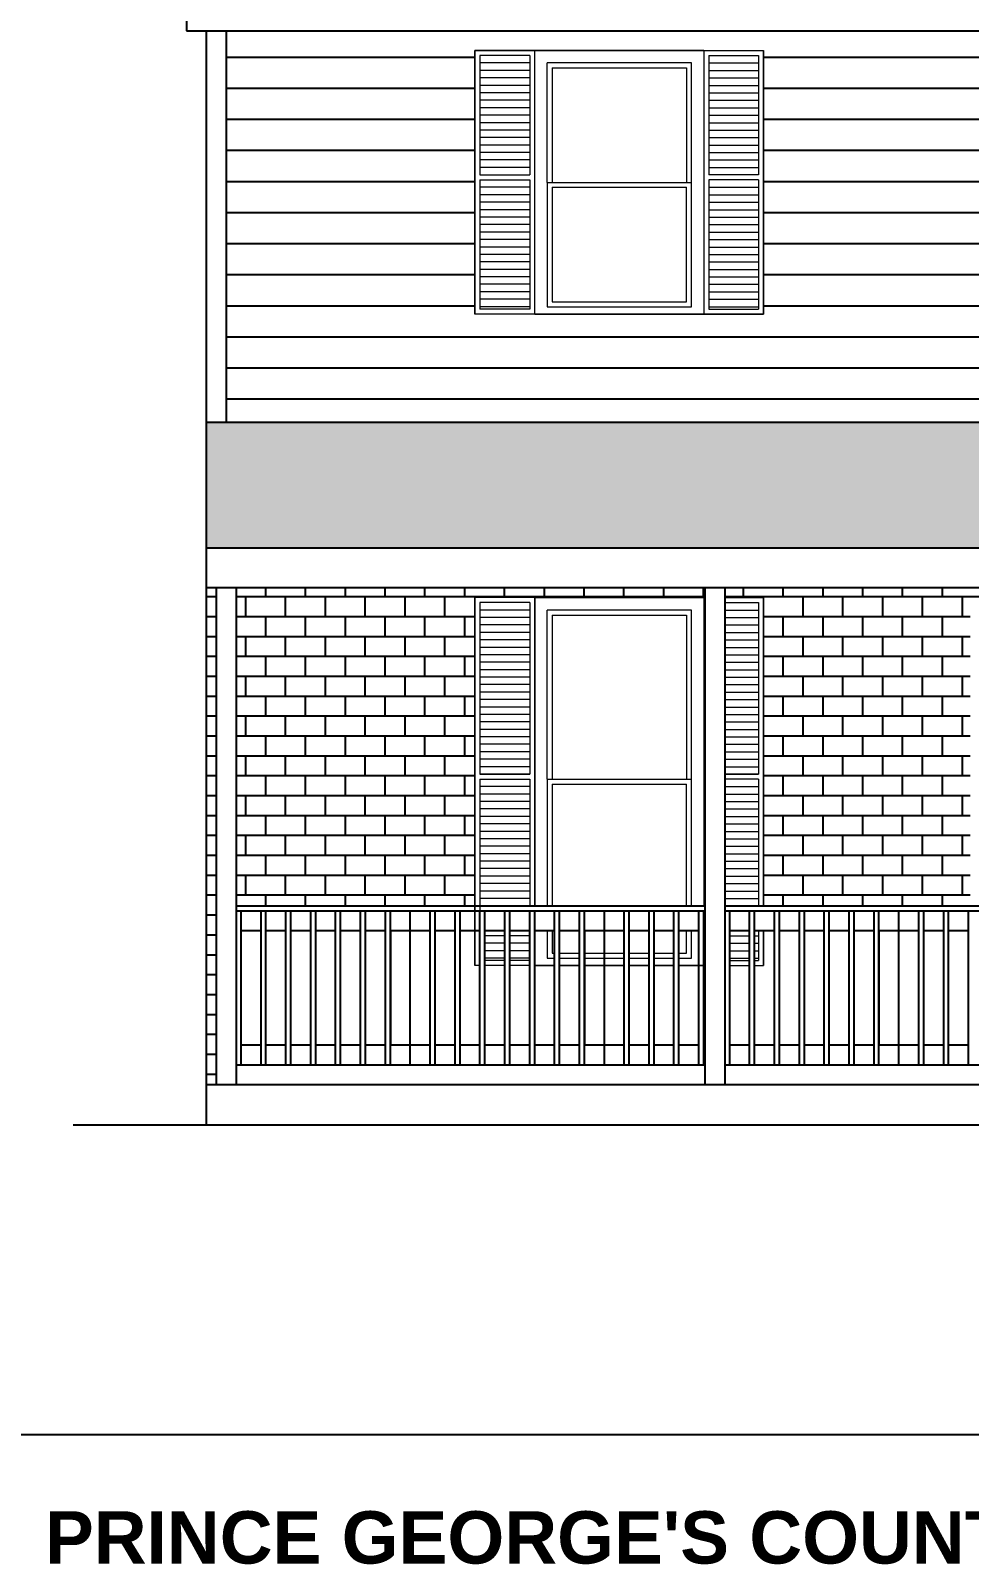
# Model space of a CAD drawing. Header units: inches. Extents: x 26998 to 46838, y -509 to 4343.
# Drawn here: x 29568.8 to 29738.6, y 3833.4 to 4111 of the extents above; entities that cross this region are included whole.
import ezdxf

# ---------------------------------------------------------------- set-up
doc = ezdxf.new("R2010")
doc.units = ezdxf.units.IN
doc.header["$LTSCALE"] = 0.5
doc.header["$MEASUREMENT"] = 0
doc.linetypes.add('DASHED', pattern=[0.75, 0.5, -0.25])
doc.layers.add('A-Glaz', color=51, linetype='Continuous', lineweight=25)
doc.layers.add('BUILT-INS', color=13, linetype='Continuous')
doc.layers.add('Title Block', color=7, linetype='Continuous')
doc.styles.add('PDF Arial Bold', font='arialbd.ttf', dxfattribs={"height": 8})

msp = doc.modelspace()

# ---------------------------------------------------------------- hatches: boundary and pattern name
h = msp.add_hatch()
h.set_pattern_fill('AR-RSHKE', color=15, scale=0.54)
h.set_pattern_definition([(0, (18913.153, 2918.644), (13.77, 6.48), [3.24, -2.7, 3.78, -1.62, 4.86, -2.16]), (0, (18916.393, 2918.914), (13.77, 6.48), [2.7, -10.26, 2.16, -3.24]), (0, (18922.873, 2918.239), (13.77, 6.48), [1.62, -16.74]), (90, (18913.153, 2918.6437), (-4.59, 6.48), [6.21, -19.71]), (90, (18916.393, 2918.6437), (-4.59, 6.48), [6.075, -19.845]), (90, (18919.093, 2918.6437), (-4.59, 6.48), [5.67, -20.25]), (90, (18922.873, 2918.2387), (-4.59, 6.48), [6.21, -19.71]), (90, (18924.493, 2918.2387), (-4.59, 6.48), [6.21, -19.71]), (90, (18929.353, 2918.6437), (-4.59, 6.48), [5.94, -19.98])])
h.paths.add_polyline_path([(29869.1163187, 4040.1422135), (29600.5563187, 4040.1422135), (29600.5563187, 4017.3657314), (29823.5633545, 4017.3657314)])
h.paths.add_polyline_path([(29961.2763187, 4040.1422135), (29869.1163187, 4040.1422135), (29914.6692829, 4017.3657314), (29961.2763187, 4017.3657314), (29961.2763187, 4029.0059934)])
at = {"layer": 'BUILT-INS'}
h = msp.add_hatch(dxfattribs=at)
h.set_pattern_fill('AR-B816', color=256, scale=0.45, style=0)
h.set_pattern_definition([(0, (21576.11, 3374.9438), (0, 3.6), []), (90, (21576.11, 3374.9438), (-3.6, 3.6), [3.6, -3.6])])
h.paths.add_polyline_path([(29955.8763187, 4010.1657314), (29871.0963187, 4010.1657314), (29871.0963187, 4008.3657314), (29894.6763187, 4008.3657314), (29894.6763187, 3952.5657314), (29955.8763187, 3952.5657314)])
h.paths.add_polyline_path([(29843.5563187, 4008.3657314), (29860.4763187, 4008.3657314), (29860.4763187, 3952.5657314), (29862.2763187, 3952.5657314), (29862.2763187, 4008.3657314), (29867.4963187, 4008.3657314), (29867.4963187, 4010.1657314), (29782.7163187, 4010.1657314), (29782.7163187, 4008.3657314), (29790.9063187, 4008.3657314), (29790.9063187, 3952.5657314), (29843.5563187, 3952.5657314)])
h.paths.add_polyline_path([(29738.7063187, 4008.3657314), (29749.5063187, 4008.3657314), (29779.1163187, 4008.3657314), (29779.1163187, 4010.1657314), (29694.3363187, 4010.1657314), (29694.3363187, 4008.3657314), (29701.3563187, 4008.3657314), (29701.3563187, 3952.5657314), (29738.7063187, 3952.5657314)])
h.paths.add_polyline_path([(29649.1563187, 4008.3657314), (29659.9563187, 4008.3657314), (29690.5563187, 4008.3657314), (29690.7363187, 4008.3657314), (29690.7363187, 4010.1657314), (29605.9563187, 4010.1657314), (29605.9563187, 3952.5657314), (29649.1563187, 3952.5657314)])
h.paths.add_polyline_path([(29602.3563187, 4010.1657314), (29600.5563187, 4010.1657314), (29600.5563187, 3920.1657314), (29602.3563187, 3920.1657314)])
at = {"layer": 'Title Block', "linetype": 'DASHED'}
h = msp.add_hatch(dxfattribs=at)
h.set_pattern_fill('ANSI31', color=253, scale=45, angle=135)
h.set_pattern_definition([(180, (21576.11, 3374.944), (-4e-16, -5.625), [])])
h.paths.add_polyline_path([(29961.2763187, 4110.9657314), (29945.0763187, 4110.9657314), (29604.1563187, 4110.9657314), (29604.1563187, 4040.1422135), (29961.2763187, 4040.1422135)])
h.paths.add_polyline_path([(29649.1563187, 4107.3657314), (29701.3563187, 4107.3657314), (29701.3563187, 4059.6657314), (29649.1563187, 4059.6657314)], flags=16)
h.paths.add_polyline_path([(29649.1563187, 4107.3657314), (29659.9563187, 4107.3657314), (29690.5563187, 4107.3657314), (29701.3563187, 4107.3657314), (29701.3563187, 4059.6657314), (29690.5563187, 4059.6657314), (29659.9563187, 4059.6657314), (29649.1563187, 4059.6657314)], flags=0)
h.paths.add_polyline_path([(29659.9563187, 4059.6657314), (29659.9563187, 4107.3657314), (29690.5563187, 4107.3657314), (29690.5563187, 4059.6657314)], flags=0)
h.paths.add_polyline_path([(29650.0563187, 4083.9657314), (29659.0563187, 4083.9657314), (29659.0563187, 4060.5657314), (29650.0563187, 4060.5657314)], flags=0)
h.paths.add_polyline_path([(29662.2063187, 4083.5157314), (29662.2063187, 4105.1157314), (29688.3063187, 4105.1157314), (29688.3063187, 4083.5157314), (29688.3063187, 4061.0157314), (29662.2063187, 4061.0157314)], flags=0)
h.paths.add_polyline_path([(29650.0563187, 4084.8657314), (29650.0563187, 4106.4657314), (29659.0563187, 4106.4657314), (29659.0563187, 4084.8657314)], flags=0)
h.paths.add_polyline_path([(29663.1063187, 4061.9157314), (29663.1063187, 4082.6157314), (29687.4063187, 4082.6157314), (29687.4063187, 4061.9157314)], flags=0)
h.paths.add_polyline_path([(29663.1063187, 4083.5157314), (29663.1063187, 4104.2157314), (29687.4063187, 4104.2157314), (29687.4063187, 4083.5157314)], flags=0)
h.paths.add_polyline_path([(29691.4563187, 4083.9657314), (29700.4563187, 4083.9657314), (29700.4563187, 4060.5657314), (29691.4563187, 4060.5657314)], flags=0)
h.paths.add_polyline_path([(29691.4563187, 4084.8657314), (29691.4563187, 4106.4657314), (29700.4563187, 4106.4657314), (29700.4563187, 4084.8657314)], flags=0)
h.paths.add_polyline_path([(29758.9563187, 4107.3657314), (29811.1563187, 4107.3657314), (29811.1563187, 4059.6657314), (29758.9563187, 4059.6657314)], flags=0)
h.paths.add_polyline_path([(29758.9563187, 4107.3657314), (29769.7563187, 4107.3657314), (29800.3563187, 4107.3657314), (29811.1563187, 4107.3657314), (29811.1563187, 4059.6657314), (29800.3563187, 4059.6657314), (29769.7563187, 4059.6657314), (29758.9563187, 4059.6657314)], flags=16)
h.paths.add_polyline_path([(29769.7563187, 4059.6657314), (29769.7563187, 4107.3657314), (29800.3563187, 4107.3657314), (29800.3563187, 4059.6657314)], flags=0)
h.paths.add_polyline_path([(29759.8563187, 4083.9657314), (29768.8563187, 4083.9657314), (29768.8563187, 4060.5657314), (29759.8563187, 4060.5657314)], flags=0)
h.paths.add_polyline_path([(29759.8563187, 4084.8657314), (29759.8563187, 4106.4657314), (29768.8563187, 4106.4657314), (29768.8563187, 4084.8657314)], flags=0)
h.paths.add_polyline_path([(29772.0063187, 4083.5157314), (29772.0063187, 4105.1157314), (29798.1063187, 4105.1157314), (29798.1063187, 4083.5157314), (29798.1063187, 4061.0157314), (29772.0063187, 4061.0157314)], flags=0)
h.paths.add_polyline_path([(29772.9063187, 4061.9157314), (29772.9063187, 4082.6157314), (29797.2063187, 4082.6157314), (29797.2063187, 4061.9157314)], flags=0)
h.paths.add_polyline_path([(29772.9063187, 4083.5157314), (29772.9063187, 4104.2157314), (29797.2063187, 4104.2157314), (29797.2063187, 4083.5157314)], flags=0)
h.paths.add_polyline_path([(29801.2563187, 4083.9657314), (29810.2563187, 4083.9657314), (29810.2563187, 4060.5657314), (29801.2563187, 4060.5657314)], flags=0)
h.paths.add_polyline_path([(29801.2563187, 4084.8657314), (29801.2563187, 4106.4657314), (29810.2563187, 4106.4657314), (29810.2563187, 4084.8657314)], flags=0)
h.paths.add_polyline_path([(29868.7563187, 4107.3657314), (29920.9563187, 4107.3657314), (29920.9563187, 4059.6657314), (29868.7563187, 4059.6657314)], flags=16)
h.paths.add_polyline_path([(29868.7563187, 4107.3657314), (29879.5563187, 4107.3657314), (29910.1563187, 4107.3657314), (29920.9563187, 4107.3657314), (29920.9563187, 4059.6657314), (29910.1563187, 4059.6657314), (29879.5563187, 4059.6657314), (29868.7563187, 4059.6657314)], flags=0)
h.paths.add_polyline_path([(29879.5563187, 4059.6657314), (29879.5563187, 4107.3657314), (29910.1563187, 4107.3657314), (29910.1563187, 4059.6657314)], flags=0)
h.paths.add_polyline_path([(29869.6563187, 4083.9657314), (29878.6563187, 4083.9657314), (29878.6563187, 4060.5657314), (29869.6563187, 4060.5657314)], flags=0)
h.paths.add_polyline_path([(29869.6563187, 4084.8657314), (29869.6563187, 4106.4657314), (29878.6563187, 4106.4657314), (29878.6563187, 4084.8657314)], flags=0)
h.paths.add_polyline_path([(29881.8063187, 4083.5157314), (29881.8063187, 4105.1157314), (29907.9063187, 4105.1157314), (29907.9063187, 4083.5157314), (29907.9063187, 4061.0157314), (29881.8063187, 4061.0157314)], flags=0)
h.paths.add_polyline_path([(29882.7063187, 4061.9157314), (29882.7063187, 4082.6157314), (29907.0063187, 4082.6157314), (29907.0063187, 4061.9157314)], flags=0)
h.paths.add_polyline_path([(29882.7063187, 4083.5157314), (29882.7063187, 4104.2157314), (29907.0063187, 4104.2157314), (29907.0063187, 4083.5157314)], flags=0)
h.paths.add_polyline_path([(29911.0563187, 4083.9657314), (29920.0563187, 4083.9657314), (29920.0563187, 4060.5657314), (29911.0563187, 4060.5657314)], flags=0)
h.paths.add_polyline_path([(29911.0563187, 4084.8657314), (29911.0563187, 4106.4657314), (29920.0563187, 4106.4657314), (29920.0563187, 4084.8657314)], flags=0)

# ---------------------------------------------------------------- linework, layer by layer
for p, q in [((29596.9563187, 4182.9657314), (29596.9563187, 4110.9657314)), ((29596.9563187, 4110.9657314), (29961.2763187, 4110.9657314)), ((29600.5563187, 4110.9657314), (29600.5563187, 3912.9657314)), ((29604.1563187, 4110.9657314), (29604.1563187, 4040.1422135)), ((29600.5563187, 4040.1422135), (29961.2763187, 4040.1422135)), ((29600.5563187, 4017.3657314), (29823.5633545, 4017.3657314)), ((29600.5563187, 4010.1657314), (30188.0763187, 4010.1657314)), ((29602.3563187, 4010.1657314), (29602.3563187, 3920.1657314)), ((29605.9563187, 4010.1657314), (29605.9563187, 3920.1657314)), ((29690.7363187, 4010.1657314), (29690.7363187, 3920.1657314)), ((29694.3363187, 4010.1657314), (29694.3363187, 3920.1657314)), ((29605.9563187, 3952.5657314), (29690.7363187, 3952.5657314)), ((29694.3363187, 3952.5657314), (29779.1163187, 3952.5657314)), ((29605.9563187, 3951.6657314), (29690.7363187, 3951.6657314)), ((29606.8563187, 3923.7657314), (29606.8563187, 3951.6657314)), ((29610.4563187, 3923.7657314), (29610.4563187, 3951.6657314)), ((29611.3563187, 3923.7657314), (29611.3563187, 3951.6657314)), ((29614.9563187, 3923.7657314), (29614.9563187, 3951.6657314)), ((29615.8563187, 3923.7657314), (29615.8563187, 3951.6657314)), ((29619.4563187, 3923.7657314), (29619.4563187, 3951.6657314)), ((29620.3563187, 3923.7657314), (29620.3563187, 3951.6657314)), ((29623.9563187, 3923.7657314), (29623.9563187, 3951.6657314)), ((29624.8563187, 3923.7657314), (29624.8563187, 3951.6657314)), ((29628.4563187, 3923.7657314), (29628.4563187, 3951.6657314)), ((29629.3563187, 3923.7657314), (29629.3563187, 3951.6657314)), ((29632.9563187, 3923.7657314), (29632.9563187, 3951.6657314)), ((29633.8563187, 3923.7657314), (29633.8563187, 3951.6657314)), ((29637.4563187, 3923.7657314), (29637.4563187, 3951.6657314)), ((29641.0563187, 3923.7657314), (29641.0563187, 3951.6657314)), ((29641.9563187, 3923.7657314), (29641.9563187, 3951.6657314)), ((29645.5563187, 3923.7657314), (29645.5563187, 3951.6657314)), ((29646.4563187, 3923.7657314), (29646.4563187, 3951.6657314)), ((29650.0563187, 3923.7657314), (29650.0563187, 3951.6657314)), ((29650.9563187, 3923.7657314), (29650.9563187, 3951.6657314)), ((29654.5563187, 3923.7657314), (29654.5563187, 3951.6657314)), ((29655.4563187, 3923.7657314), (29655.4563187, 3951.6657314)), ((29659.0563187, 3923.7657314), (29659.0563187, 3951.6657314)), ((29659.9563187, 3923.7657314), (29659.9563187, 3951.6657314)), ((29663.5563187, 3923.7657314), (29663.5563187, 3951.6657314)), ((29664.4563187, 3923.7657314), (29664.4563187, 3951.6657314)), ((29668.0563187, 3923.7657314), (29668.0563187, 3951.6657314)), ((29668.9563187, 3923.7657314), (29668.9563187, 3951.6657314)), ((29672.5563187, 3923.7657314), (29672.5563187, 3951.6657314)), ((29676.1563187, 3923.7657314), (29676.1563187, 3951.6657314)), ((29677.0563187, 3923.7657314), (29677.0563187, 3951.6657314)), ((29680.6563187, 3923.7657314), (29680.6563187, 3951.6657314)), ((29681.5563187, 3923.7657314), (29681.5563187, 3951.6657314)), ((29685.1563187, 3923.7657314), (29685.1563187, 3951.6657314)), ((29686.0563187, 3923.7657314), (29686.0563187, 3951.6657314)), ((29689.6563187, 3923.7657314), (29689.6563187, 3951.6657314)), ((29690.5563187, 3923.7657314), (29690.5563187, 3951.6657314)), ((29694.3363187, 3951.6657314), (29779.1163187, 3951.6657314)), ((29695.2363187, 3923.7657314), (29695.2363187, 3951.6657314)), ((29698.8363187, 3923.7657314), (29698.8363187, 3951.6657314)), ((29699.7363187, 3923.7657314), (29699.7363187, 3951.6657314)), ((29703.3363187, 3923.7657314), (29703.3363187, 3951.6657314)), ((29704.2363187, 3923.7657314), (29704.2363187, 3951.6657314)), ((29707.8363187, 3923.7657314), (29707.8363187, 3951.6657314)), ((29708.7363187, 3923.7657314), (29708.7363187, 3951.6657314)), ((29712.3363187, 3923.7657314), (29712.3363187, 3951.6657314)), ((29713.2363187, 3923.7657314), (29713.2363187, 3951.6657314)), ((29716.8363187, 3923.7657314), (29716.8363187, 3951.6657314)), ((29717.7363187, 3923.7657314), (29717.7363187, 3951.6657314)), ((29721.3363187, 3923.7657314), (29721.3363187, 3951.6657314)), ((29722.2363187, 3923.7657314), (29722.2363187, 3951.6657314)), ((29725.8363187, 3923.7657314), (29725.8363187, 3951.6657314)), ((29729.4363187, 3923.7657314), (29729.4363187, 3951.6657314)), ((29730.3363187, 3923.7657314), (29730.3363187, 3951.6657314)), ((29733.9363187, 3923.7657314), (29733.9363187, 3951.6657314)), ((29734.8363187, 3923.7657314), (29734.8363187, 3951.6657314)), ((29738.4363187, 3923.7657314), (29738.4363187, 3951.6657314)), ((29610.4563187, 3948.0657314), (29606.8563187, 3948.0657314)), ((29614.9563187, 3948.0657314), (29611.3563187, 3948.0657314)), ((29619.4563187, 3948.0657314), (29615.8563187, 3948.0657314)), ((29623.9563187, 3948.0657314), (29620.3563187, 3948.0657314)), ((29628.4563187, 3948.0657314), (29624.8563187, 3948.0657314)), ((29632.9563187, 3948.0657314), (29629.3563187, 3948.0657314)), ((29637.4563187, 3948.0657314), (29633.8563187, 3948.0657314)), ((29641.0563187, 3948.0657314), (29637.4563187, 3948.0657314)), ((29645.5563187, 3948.0657314), (29641.9563187, 3948.0657314)), ((29650.0563187, 3948.0657314), (29646.4563187, 3948.0657314)), ((29654.5563187, 3948.0657314), (29650.9563187, 3948.0657314)), ((29659.0563187, 3948.0657314), (29655.4563187, 3948.0657314)), ((29663.5563187, 3948.0657314), (29659.9563187, 3948.0657314)), ((29668.0563187, 3948.0657314), (29664.4563187, 3948.0657314)), ((29672.5563187, 3948.0657314), (29668.9563187, 3948.0657314)), ((29676.1563187, 3948.0657314), (29672.5563187, 3948.0657314)), ((29680.6563187, 3948.0657314), (29677.0563187, 3948.0657314)), ((29685.1563187, 3948.0657314), (29681.5563187, 3948.0657314)), ((29689.6563187, 3948.0657314), (29686.0563187, 3948.0657314)), ((29698.8363187, 3948.0657314), (29695.2363187, 3948.0657314)), ((29703.3363187, 3948.0657314), (29699.7363187, 3948.0657314)), ((29707.8363187, 3948.0657314), (29704.2363187, 3948.0657314)), ((29712.3363187, 3948.0657314), (29708.7363187, 3948.0657314)), ((29716.8363187, 3948.0657314), (29713.2363187, 3948.0657314)), ((29721.3363187, 3948.0657314), (29717.7363187, 3948.0657314)), ((29725.8363187, 3948.0657314), (29722.2363187, 3948.0657314)), ((29729.4363187, 3948.0657314), (29725.8363187, 3948.0657314)), ((29733.9363187, 3948.0657314), (29730.3363187, 3948.0657314)), ((29738.4363187, 3948.0657314), (29734.8363187, 3948.0657314)), ((29610.4563187, 3927.3657314), (29606.8563187, 3927.3657314)), ((29614.9563187, 3927.3657314), (29611.3563187, 3927.3657314)), ((29619.4563187, 3927.3657314), (29615.8563187, 3927.3657314)), ((29623.9563187, 3927.3657314), (29620.3563187, 3927.3657314)), ((29628.4563187, 3927.3657314), (29624.8563187, 3927.3657314)), ((29632.9563187, 3927.3657314), (29629.3563187, 3927.3657314)), ((29637.4563187, 3927.3657314), (29633.8563187, 3927.3657314)), ((29641.0563187, 3927.3657314), (29637.4563187, 3927.3657314)), ((29645.5563187, 3927.3657314), (29641.9563187, 3927.3657314)), ((29650.0563187, 3927.3657314), (29646.4563187, 3927.3657314)), ((29654.5563187, 3927.3657314), (29650.9563187, 3927.3657314)), ((29659.0563187, 3927.3657314), (29655.4563187, 3927.3657314)), ((29663.5563187, 3927.3657314), (29659.9563187, 3927.3657314)), ((29668.0563187, 3927.3657314), (29664.4563187, 3927.3657314)), ((29672.5563187, 3927.3657314), (29668.9563187, 3927.3657314)), ((29676.1563187, 3927.3657314), (29672.5563187, 3927.3657314)), ((29680.6563187, 3927.3657314), (29677.0563187, 3927.3657314)), ((29685.1563187, 3927.3657314), (29681.5563187, 3927.3657314)), ((29689.6563187, 3927.3657314), (29686.0563187, 3927.3657314)), ((29698.8363187, 3927.3657314), (29695.2363187, 3927.3657314)), ((29703.3363187, 3927.3657314), (29699.7363187, 3927.3657314)), ((29707.8363187, 3927.3657314), (29704.2363187, 3927.3657314)), ((29712.3363187, 3927.3657314), (29708.7363187, 3927.3657314)), ((29716.8363187, 3927.3657314), (29713.2363187, 3927.3657314)), ((29721.3363187, 3927.3657314), (29717.7363187, 3927.3657314)), ((29725.8363187, 3927.3657314), (29722.2363187, 3927.3657314)), ((29729.4363187, 3927.3657314), (29725.8363187, 3927.3657314)), ((29733.9363187, 3927.3657314), (29730.3363187, 3927.3657314)), ((29738.4363187, 3927.3657314), (29734.8363187, 3927.3657314)), ((29690.7363187, 3923.7657314), (29605.9563187, 3923.7657314)), ((29779.1163187, 3923.7657314), (29694.3363187, 3923.7657314)), ((29961.2763187, 3920.1657314), (29600.5563187, 3920.1657314)), ((29576.460097, 3912.9657314), (30212.0347655, 3912.9657314))]:
    msp.add_line(p, q)
at = {"layer": 'A-Glaz', "lineweight": 9}
for p, q in [((29649.1563187, 4107.3657314), (29649.1563187, 4059.6657314)), ((29649.1563187, 4059.6657314), (29649.1563187, 4107.3657314)), ((29659.9563187, 4107.3657314), (29649.1563187, 4107.3657314)), ((29649.1563187, 4107.3657314), (29701.3563187, 4107.3657314)), ((29649.1563187, 4059.6657314), (29649.1563187, 4107.3657314)), ((29659.0563187, 4106.4657314), (29650.0563187, 4106.4657314)), ((29650.0563187, 4106.4657314), (29650.0563187, 4084.8657314)), ((29659.0563187, 4105.1157314), (29650.0563187, 4105.1157314)), ((29659.0563187, 4106.4657314), (29659.0563187, 4084.8657314)), ((29690.5563187, 4107.3657314), (29659.9563187, 4107.3657314)), ((29659.9563187, 4107.3657314), (29690.5563187, 4107.3657314)), ((29659.9563187, 4107.3657314), (29690.5563187, 4107.3657314)), ((29659.9563187, 4059.6657314), (29659.9563187, 4107.3657314)), ((29688.3063187, 4105.1157314), (29662.2063187, 4105.1157314)), ((29662.2063187, 4083.5157314), (29662.2063187, 4105.1157314)), ((29688.3063187, 4083.5157314), (29688.3063187, 4105.1157314)), ((29690.5563187, 4107.3657314), (29690.5563187, 4059.6657314)), ((29690.5563187, 4107.3657314), (29701.3563187, 4107.3657314)), ((29691.4563187, 4106.4657314), (29691.4563187, 4084.8657314)), ((29691.4563187, 4106.4657314), (29700.4563187, 4106.4657314)), ((29691.4563187, 4105.1157314), (29700.4563187, 4105.1157314)), ((29700.4563187, 4106.4657314), (29700.4563187, 4084.8657314)), ((29701.3563187, 4107.3657314), (29701.3563187, 4059.6657314)), ((29701.3563187, 4059.6657314), (29701.3563187, 4107.3657314)), ((29701.3563187, 4107.3657314), (29701.3563187, 4059.6657314)), ((29659.0563187, 4103.7657314), (29650.0563187, 4103.7657314)), ((29659.0563187, 4102.4157314), (29650.0563187, 4102.4157314)), ((29663.1063187, 4104.2157314), (29663.1063187, 4083.5157314)), ((29663.1063187, 4104.2157314), (29687.4063187, 4104.2157314)), ((29687.4063187, 4104.2157314), (29687.4063187, 4083.5157314)), ((29691.4563187, 4103.7657314), (29700.4563187, 4103.7657314)), ((29691.4563187, 4102.4157314), (29700.4563187, 4102.4157314)), ((29659.0563187, 4101.0657314), (29650.0563187, 4101.0657314)), ((29659.0563187, 4099.7157314), (29650.0563187, 4099.7157314)), ((29691.4563187, 4101.0657314), (29700.4563187, 4101.0657314)), ((29691.4563187, 4099.7157314), (29700.4563187, 4099.7157314)), ((29659.0563187, 4098.3657314), (29650.0563187, 4098.3657314)), ((29659.0563187, 4097.0157314), (29650.0563187, 4097.0157314)), ((29691.4563187, 4098.3657314), (29700.4563187, 4098.3657314)), ((29691.4563187, 4097.0157314), (29700.4563187, 4097.0157314)), ((29659.0563187, 4095.6657314), (29650.0563187, 4095.6657314)), ((29659.0563187, 4094.3157314), (29650.0563187, 4094.3157314)), ((29691.4563187, 4095.6657314), (29700.4563187, 4095.6657314)), ((29691.4563187, 4094.3157314), (29700.4563187, 4094.3157314)), ((29659.0563187, 4092.9657314), (29650.0563187, 4092.9657314)), ((29659.0563187, 4091.6157314), (29650.0563187, 4091.6157314)), ((29691.4563187, 4092.9657314), (29700.4563187, 4092.9657314)), ((29691.4563187, 4091.6157314), (29700.4563187, 4091.6157314)), ((29659.0563187, 4090.2657314), (29650.0563187, 4090.2657314)), ((29659.0563187, 4088.9157314), (29650.0563187, 4088.9157314)), ((29691.4563187, 4090.2657314), (29700.4563187, 4090.2657314)), ((29691.4563187, 4088.9157314), (29700.4563187, 4088.9157314)), ((29659.0563187, 4087.5657314), (29650.0563187, 4087.5657314)), ((29659.0563187, 4086.2157314), (29650.0563187, 4086.2157314)), ((29691.4563187, 4087.5657314), (29700.4563187, 4087.5657314)), ((29691.4563187, 4086.2157314), (29700.4563187, 4086.2157314)), ((29650.0563187, 4084.8657314), (29659.0563187, 4084.8657314)), ((29650.0563187, 4083.9657314), (29659.0563187, 4083.9657314)), ((29650.0563187, 4083.9657314), (29650.0563187, 4060.5657314)), ((29659.0563187, 4083.9657314), (29659.0563187, 4060.5657314)), ((29662.2063187, 4083.5157314), (29662.2063187, 4061.0157314)), ((29662.2063187, 4083.5157314), (29688.3063187, 4083.5157314)), ((29688.3063187, 4061.0157314), (29688.3063187, 4083.5157314)), ((29700.4563187, 4084.8657314), (29691.4563187, 4084.8657314)), ((29691.4563187, 4083.9657314), (29691.4563187, 4060.5657314)), ((29700.4563187, 4083.9657314), (29691.4563187, 4083.9657314)), ((29700.4563187, 4083.9657314), (29700.4563187, 4060.5657314)), ((29659.0563187, 4082.6157314), (29650.0563187, 4082.6157314)), ((29659.0563187, 4081.2657314), (29650.0563187, 4081.2657314)), ((29663.1063187, 4082.6157314), (29663.1063187, 4061.9157314)), ((29663.1063187, 4082.6157314), (29687.4063187, 4082.6157314)), ((29687.4063187, 4061.9157314), (29687.4063187, 4082.6157314)), ((29691.4563187, 4082.6157314), (29700.4563187, 4082.6157314)), ((29691.4563187, 4081.2657314), (29700.4563187, 4081.2657314)), ((29659.0563187, 4079.9157314), (29650.0563187, 4079.9157314)), ((29659.0563187, 4078.5657314), (29650.0563187, 4078.5657314)), ((29691.4563187, 4079.9157314), (29700.4563187, 4079.9157314)), ((29691.4563187, 4078.5657314), (29700.4563187, 4078.5657314)), ((29659.0563187, 4077.2157314), (29650.0563187, 4077.2157314)), ((29659.0563187, 4075.8657314), (29650.0563187, 4075.8657314)), ((29659.0563187, 4074.5157314), (29650.0563187, 4074.5157314)), ((29691.4563187, 4077.2157314), (29700.4563187, 4077.2157314)), ((29691.4563187, 4075.8657314), (29700.4563187, 4075.8657314)), ((29691.4563187, 4074.5157314), (29700.4563187, 4074.5157314)), ((29659.0563187, 4073.1657314), (29650.0563187, 4073.1657314)), ((29659.0563187, 4071.8157314), (29650.0563187, 4071.8157314)), ((29691.4563187, 4073.1657314), (29700.4563187, 4073.1657314)), ((29691.4563187, 4071.8157314), (29700.4563187, 4071.8157314)), ((29659.0563187, 4070.4657314), (29650.0563187, 4070.4657314)), ((29659.0563187, 4069.1157314), (29650.0563187, 4069.1157314)), ((29691.4563187, 4070.4657314), (29700.4563187, 4070.4657314)), ((29691.4563187, 4069.1157314), (29700.4563187, 4069.1157314)), ((29659.0563187, 4067.7657314), (29650.0563187, 4067.7657314)), ((29659.0563187, 4066.4157314), (29650.0563187, 4066.4157314)), ((29691.4563187, 4067.7657314), (29700.4563187, 4067.7657314)), ((29691.4563187, 4066.4157314), (29700.4563187, 4066.4157314)), ((29659.0563187, 4065.0657314), (29650.0563187, 4065.0657314)), ((29659.0563187, 4063.7157314), (29650.0563187, 4063.7157314)), ((29691.4563187, 4065.0657314), (29700.4563187, 4065.0657314)), ((29691.4563187, 4063.7157314), (29700.4563187, 4063.7157314)), ((29659.0563187, 4062.3657314), (29650.0563187, 4062.3657314)), ((29659.0563187, 4061.0157314), (29650.0563187, 4061.0157314)), ((29662.2063187, 4061.0157314), (29688.3063187, 4061.0157314)), ((29663.1063187, 4061.9157314), (29687.4063187, 4061.9157314)), ((29691.4563187, 4062.3657314), (29700.4563187, 4062.3657314)), ((29691.4563187, 4061.0157314), (29700.4563187, 4061.0157314)), ((29659.9563187, 4059.6657314), (29649.1563187, 4059.6657314)), ((29659.9563187, 4059.6657314), (29649.1563187, 4059.6657314)), ((29701.3563187, 4059.6657314), (29649.1563187, 4059.6657314)), ((29659.0563187, 4060.5657314), (29650.0563187, 4060.5657314)), ((29659.9563187, 4059.6657314), (29690.5563187, 4059.6657314)), ((29690.5563187, 4059.6657314), (29659.9563187, 4059.6657314)), ((29659.9563187, 4059.6657314), (29690.5563187, 4059.6657314)), ((29690.5563187, 4059.6657314), (29659.9563187, 4059.6657314)), ((29690.5563187, 4059.6657314), (29701.3563187, 4059.6657314)), ((29690.5563187, 4059.6657314), (29701.3563187, 4059.6657314)), ((29691.4563187, 4060.5657314), (29700.4563187, 4060.5657314)), ((29649.1563187, 4008.3657314), (29649.1563187, 3941.7657314)), ((29649.1563187, 3941.7657314), (29649.1563187, 4008.3657314)), ((29659.9563187, 4008.3657314), (29649.1563187, 4008.3657314)), ((29690.5563187, 4008.3657314), (29659.9563187, 4008.3657314)), ((29659.9563187, 4008.3657314), (29690.5563187, 4008.3657314)), ((29659.9563187, 4008.3657314), (29690.5563187, 4008.3657314)), ((29659.9563187, 3952.5657314), (29659.9563187, 4008.3657314)), ((29659.9563187, 4008.3657314), (29659.9563187, 3952.5657314)), ((29659.9563187, 4008.3657314), (29659.9563187, 3952.5657314)), ((29659.9563187, 4008.3657314), (29659.9563187, 3952.5657314)), ((29690.5563187, 4008.3657314), (29690.5563187, 3952.5657314)), ((29690.5563187, 4008.3657314), (29690.7363187, 4008.3657314)), ((29694.3363187, 4008.3657314), (29701.3563187, 4008.3657314)), ((29701.3563187, 4008.3657314), (29701.3563187, 3952.5657314)), ((29701.3563187, 3952.5657314), (29701.3563187, 4008.3657314)), ((29659.0563187, 4007.4657314), (29650.0563187, 4007.4657314)), ((29650.0563187, 4007.4657314), (29650.0563187, 3976.4157314)), ((29659.0563187, 4006.1157314), (29650.0563187, 4006.1157314)), ((29659.0563187, 4007.4657314), (29659.0563187, 3976.4157314)), ((29688.3063187, 4006.1157314), (29662.2063187, 4006.1157314)), ((29662.2063187, 3975.5157314), (29662.2063187, 4006.1157314)), ((29663.1063187, 4005.2157314), (29663.1063187, 3975.5157314)), ((29663.1063187, 4005.2157314), (29687.4063187, 4005.2157314)), ((29687.4063187, 4005.2157314), (29687.4063187, 3975.5157314)), ((29688.3063187, 3975.5157314), (29688.3063187, 4006.1157314)), ((29694.3363187, 4007.4657314), (29700.4563187, 4007.4657314)), ((29694.3363187, 4006.1157314), (29700.4563187, 4006.1157314)), ((29700.4563187, 4007.4657314), (29700.4563187, 3976.4157314)), ((29659.0563187, 4004.7657314), (29650.0563187, 4004.7657314)), ((29659.0563187, 4003.4157314), (29650.0563187, 4003.4157314)), ((29694.3363187, 4004.7657314), (29700.4563187, 4004.7657314)), ((29694.3363187, 4003.4157314), (29700.4563187, 4003.4157314)), ((29659.0563187, 4002.0657314), (29650.0563187, 4002.0657314)), ((29659.0563187, 4000.7157314), (29650.0563187, 4000.7157314)), ((29694.3363187, 4002.0657314), (29700.4563187, 4002.0657314)), ((29694.3363187, 4000.7157314), (29700.4563187, 4000.7157314)), ((29659.0563187, 3999.3657314), (29650.0563187, 3999.3657314)), ((29659.0563187, 3998.0157314), (29650.0563187, 3998.0157314)), ((29694.3363187, 3999.3657314), (29700.4563187, 3999.3657314)), ((29694.3363187, 3998.0157314), (29700.4563187, 3998.0157314)), ((29659.0563187, 3996.6657314), (29650.0563187, 3996.6657314)), ((29659.0563187, 3995.3157314), (29650.0563187, 3995.3157314)), ((29659.0563187, 3993.9657314), (29650.0563187, 3993.9657314)), ((29694.3363187, 3996.6657314), (29700.4563187, 3996.6657314)), ((29694.3363187, 3995.3157314), (29700.4563187, 3995.3157314)), ((29694.3363187, 3993.9657314), (29700.4563187, 3993.9657314)), ((29659.0563187, 3992.6157314), (29650.0563187, 3992.6157314)), ((29659.0563187, 3991.2657314), (29650.0563187, 3991.2657314)), ((29694.3363187, 3992.6157314), (29700.4563187, 3992.6157314)), ((29694.3363187, 3991.2657314), (29700.4563187, 3991.2657314)), ((29659.0563187, 3989.9157314), (29650.0563187, 3989.9157314)), ((29659.0563187, 3988.5657314), (29650.0563187, 3988.5657314)), ((29694.3363187, 3989.9157314), (29700.4563187, 3989.9157314)), ((29694.3363187, 3988.5657314), (29700.4563187, 3988.5657314)), ((29659.0563187, 3987.2157314), (29650.0563187, 3987.2157314)), ((29659.0563187, 3985.8657314), (29650.0563187, 3985.8657314)), ((29694.3363187, 3987.2157314), (29700.4563187, 3987.2157314)), ((29694.3363187, 3985.8657314), (29700.4563187, 3985.8657314)), ((29659.0563187, 3984.5157314), (29650.0563187, 3984.5157314)), ((29659.0563187, 3983.1657314), (29650.0563187, 3983.1657314)), ((29694.3363187, 3984.5157314), (29700.4563187, 3984.5157314)), ((29694.3363187, 3983.1657314), (29700.4563187, 3983.1657314)), ((29659.0563187, 3981.8157314), (29650.0563187, 3981.8157314)), ((29659.0563187, 3980.4657314), (29650.0563187, 3980.4657314)), ((29694.3363187, 3981.8157314), (29700.4563187, 3981.8157314)), ((29694.3363187, 3980.4657314), (29700.4563187, 3980.4657314)), ((29659.0563187, 3979.1157314), (29650.0563187, 3979.1157314)), ((29659.0563187, 3977.7657314), (29650.0563187, 3977.7657314)), ((29694.3363187, 3979.1157314), (29700.4563187, 3979.1157314)), ((29694.3363187, 3977.7657314), (29700.4563187, 3977.7657314)), ((29650.0563187, 3976.4157314), (29659.0563187, 3976.4157314)), ((29659.0563187, 3976.4157314), (29650.0563187, 3976.4157314)), ((29650.0563187, 3975.5157314), (29659.0563187, 3975.5157314)), ((29650.0563187, 3975.5157314), (29650.0563187, 3942.6657314)), ((29659.0563187, 3975.5157314), (29659.0563187, 3952.5657314)), ((29662.2063187, 3975.5157314), (29662.2063187, 3952.5657314)), ((29662.2063187, 3975.5157314), (29688.3063187, 3975.5157314)), ((29663.1063187, 3974.6157314), (29663.1063187, 3952.5657314)), ((29663.1063187, 3974.6157314), (29687.4063187, 3974.6157314)), ((29687.4063187, 3952.5657314), (29687.4063187, 3974.6157314)), ((29688.3063187, 3952.5657314), (29688.3063187, 3975.5157314)), ((29700.4563187, 3976.4157314), (29694.3363187, 3976.4157314)), ((29694.3363187, 3976.4157314), (29700.4563187, 3976.4157314)), ((29700.4563187, 3975.5157314), (29694.3363187, 3975.5157314)), ((29700.4563187, 3975.5157314), (29700.4563187, 3952.5657314)), ((29659.0563187, 3974.1657314), (29650.0563187, 3974.1657314)), ((29659.0563187, 3972.8157314), (29650.0563187, 3972.8157314)), ((29694.3363187, 3974.1657314), (29700.4563187, 3974.1657314)), ((29694.3363187, 3972.8157314), (29700.4563187, 3972.8157314)), ((29659.0563187, 3971.4657314), (29650.0563187, 3971.4657314)), ((29659.0563187, 3970.1157314), (29650.0563187, 3970.1157314)), ((29694.3363187, 3971.4657314), (29700.4563187, 3971.4657314)), ((29694.3363187, 3970.1157314), (29700.4563187, 3970.1157314)), ((29659.0563187, 3968.7657314), (29650.0563187, 3968.7657314)), ((29659.0563187, 3967.4157314), (29650.0563187, 3967.4157314)), ((29694.3363187, 3968.7657314), (29700.4563187, 3968.7657314)), ((29694.3363187, 3967.4157314), (29700.4563187, 3967.4157314)), ((29659.0563187, 3966.0657314), (29650.0563187, 3966.0657314)), ((29659.0563187, 3964.7157314), (29650.0563187, 3964.7157314)), ((29694.3363187, 3966.0657314), (29700.4563187, 3966.0657314)), ((29694.3363187, 3964.7157314), (29700.4563187, 3964.7157314)), ((29659.0563187, 3963.3657314), (29650.0563187, 3963.3657314)), ((29659.0563187, 3962.0157314), (29650.0563187, 3962.0157314)), ((29659.0563187, 3960.6657314), (29650.0563187, 3960.6657314)), ((29694.3363187, 3963.3657314), (29700.4563187, 3963.3657314)), ((29694.3363187, 3962.0157314), (29700.4563187, 3962.0157314)), ((29694.3363187, 3960.6657314), (29700.4563187, 3960.6657314)), ((29659.0563187, 3959.3157314), (29650.0563187, 3959.3157314)), ((29659.0563187, 3957.9657314), (29650.0563187, 3957.9657314)), ((29694.3363187, 3959.3157314), (29700.4563187, 3959.3157314)), ((29694.3363187, 3957.9657314), (29700.4563187, 3957.9657314)), ((29659.0563187, 3956.6157314), (29650.0563187, 3956.6157314)), ((29659.0563187, 3955.2657314), (29650.0563187, 3955.2657314)), ((29694.3363187, 3956.6157314), (29700.4563187, 3956.6157314)), ((29694.3363187, 3955.2657314), (29700.4563187, 3955.2657314)), ((29659.0563187, 3953.9157314), (29650.0563187, 3953.9157314)), ((29659.0563187, 3952.5657314), (29650.0563187, 3952.5657314)), ((29694.3363187, 3953.9157314), (29700.4563187, 3953.9157314)), ((29694.3363187, 3952.5657314), (29700.4563187, 3952.5657314)), ((29659.0563187, 3951.6657314), (29659.0563187, 3942.6657314)), ((29659.9563187, 3941.7657314), (29659.9563187, 3951.6657314)), ((29659.9563187, 3951.6657314), (29659.9563187, 3941.7657314)), ((29659.9563187, 3951.6657314), (29659.9563187, 3941.7657314)), ((29659.9563187, 3951.6657314), (29659.9563187, 3941.7657314)), ((29690.5563187, 3951.6657314), (29690.5563187, 3941.7657314)), ((29654.5563187, 3947.1657314), (29650.9563187, 3947.1657314)), ((29659.0563187, 3947.1657314), (29655.4563187, 3947.1657314)), ((29662.2063187, 3948.0657314), (29662.2063187, 3943.1157314)), ((29663.1063187, 3948.0657314), (29663.1063187, 3944.0157314)), ((29687.4063187, 3944.0157314), (29687.4063187, 3948.0657314)), ((29688.3063187, 3943.1157314), (29688.3063187, 3948.0657314)), ((29695.2363187, 3947.1657314), (29698.8363187, 3947.1657314)), ((29699.7363187, 3947.1657314), (29700.4563187, 3947.1657314)), ((29700.4563187, 3948.0657314), (29700.4563187, 3942.6657314)), ((29701.3563187, 3948.0657314), (29701.3563187, 3941.7657314)), ((29701.3563187, 3941.7657314), (29701.3563187, 3948.0657314)), ((29654.5563187, 3945.8157314), (29650.9563187, 3945.8157314)), ((29654.5563187, 3944.4657314), (29650.9563187, 3944.4657314)), ((29659.0563187, 3945.8157314), (29655.4563187, 3945.8157314)), ((29659.0563187, 3944.4657314), (29655.4563187, 3944.4657314)), ((29663.1063187, 3944.0157314), (29663.5563187, 3944.0157314)), ((29664.4563187, 3944.0157314), (29668.0563187, 3944.0157314)), ((29668.9563187, 3944.0157314), (29676.1563187, 3944.0157314)), ((29677.0563187, 3944.0157314), (29680.6563187, 3944.0157314)), ((29681.5563187, 3944.0157314), (29685.1563187, 3944.0157314)), ((29686.0563187, 3944.0157314), (29687.4063187, 3944.0157314)), ((29695.2363187, 3945.8157314), (29698.8363187, 3945.8157314)), ((29695.2363187, 3944.4657314), (29698.8363187, 3944.4657314)), ((29699.7363187, 3945.8157314), (29700.4563187, 3945.8157314)), ((29699.7363187, 3944.4657314), (29700.4563187, 3944.4657314)), ((29650.0563187, 3941.7657314), (29649.1563187, 3941.7657314)), ((29650.0563187, 3941.7657314), (29649.1563187, 3941.7657314)), ((29654.5563187, 3943.1157314), (29650.9563187, 3943.1157314)), ((29654.5563187, 3942.6657314), (29650.9563187, 3942.6657314)), ((29654.5563187, 3941.7657314), (29650.9563187, 3941.7657314)), ((29654.5563187, 3941.7657314), (29650.9563187, 3941.7657314)), ((29659.0563187, 3943.1157314), (29655.4563187, 3943.1157314)), ((29659.0563187, 3942.6657314), (29655.4563187, 3942.6657314)), ((29659.0563187, 3941.7657314), (29655.4563187, 3941.7657314)), ((29659.0563187, 3941.7657314), (29655.4563187, 3941.7657314)), ((29659.9563187, 3941.7657314), (29663.5563187, 3941.7657314)), ((29663.5563187, 3941.7657314), (29659.9563187, 3941.7657314)), ((29659.9563187, 3941.7657314), (29663.5563187, 3941.7657314)), ((29663.5563187, 3941.7657314), (29659.9563187, 3941.7657314)), ((29662.2063187, 3943.1157314), (29663.5563187, 3943.1157314)), ((29664.4563187, 3943.1157314), (29668.0563187, 3943.1157314)), ((29664.4563187, 3941.7657314), (29668.0563187, 3941.7657314)), ((29668.0563187, 3941.7657314), (29664.4563187, 3941.7657314)), ((29664.4563187, 3941.7657314), (29668.0563187, 3941.7657314)), ((29668.0563187, 3941.7657314), (29664.4563187, 3941.7657314)), ((29668.9563187, 3943.1157314), (29676.1563187, 3943.1157314)), ((29668.9563187, 3941.7657314), (29676.1563187, 3941.7657314)), ((29676.1563187, 3941.7657314), (29668.9563187, 3941.7657314)), ((29668.9563187, 3941.7657314), (29676.1563187, 3941.7657314)), ((29676.1563187, 3941.7657314), (29668.9563187, 3941.7657314)), ((29677.0563187, 3943.1157314), (29680.6563187, 3943.1157314)), ((29677.0563187, 3941.7657314), (29680.6563187, 3941.7657314)), ((29680.6563187, 3941.7657314), (29677.0563187, 3941.7657314)), ((29677.0563187, 3941.7657314), (29680.6563187, 3941.7657314)), ((29680.6563187, 3941.7657314), (29677.0563187, 3941.7657314)), ((29681.5563187, 3943.1157314), (29685.1563187, 3943.1157314)), ((29681.5563187, 3941.7657314), (29685.1563187, 3941.7657314)), ((29685.1563187, 3941.7657314), (29681.5563187, 3941.7657314)), ((29681.5563187, 3941.7657314), (29685.1563187, 3941.7657314)), ((29685.1563187, 3941.7657314), (29681.5563187, 3941.7657314)), ((29686.0563187, 3943.1157314), (29688.3063187, 3943.1157314)), ((29686.0563187, 3941.7657314), (29690.5563187, 3941.7657314)), ((29690.5563187, 3941.7657314), (29686.0563187, 3941.7657314)), ((29686.0563187, 3941.7657314), (29690.5563187, 3941.7657314)), ((29690.5563187, 3941.7657314), (29686.0563187, 3941.7657314)), ((29690.5563187, 3941.7657314), (29690.7363187, 3941.7657314)), ((29690.5563187, 3941.7657314), (29690.7363187, 3941.7657314)), ((29695.2363187, 3943.1157314), (29698.8363187, 3943.1157314)), ((29695.2363187, 3942.6657314), (29698.8363187, 3942.6657314)), ((29695.2363187, 3941.7657314), (29698.8363187, 3941.7657314)), ((29695.2363187, 3941.7657314), (29698.8363187, 3941.7657314)), ((29699.7363187, 3943.1157314), (29700.4563187, 3943.1157314)), ((29699.7363187, 3942.6657314), (29700.4563187, 3942.6657314)), ((29699.7363187, 3941.7657314), (29701.3563187, 3941.7657314)), ((29699.7363187, 3941.7657314), (29701.3563187, 3941.7657314))]:
    msp.add_line(p, q, dxfattribs=at)
at = {"layer": 'Title Block'}
for p, q in [((29633.8563187, 3948.0657314), (29633.8563187, 3927.3657314)), ((29668.9563187, 3948.0657314), (29668.9563187, 3927.3657314)), ((29722.2363187, 3948.0657314), (29722.2363187, 3927.3657314)), ((29552.0964155, 3856.8944214), (30230.771802, 3856.8944214))]:
    msp.add_line(p, q, dxfattribs=at)

# ---------------------------------------------------------------- texts
at = {"insert": (29571.3821247, 3843.0214659), "char_height": 9.4725072, "width": 346.113149282, "attachment_point": 1, "style": 'PDF Arial Bold'}
msp.add_mtext("PRINCE GEORGE'S COUNTY BUILDING CODES", dxfattribs=at)

doc.saveas('drawing.dxf')
